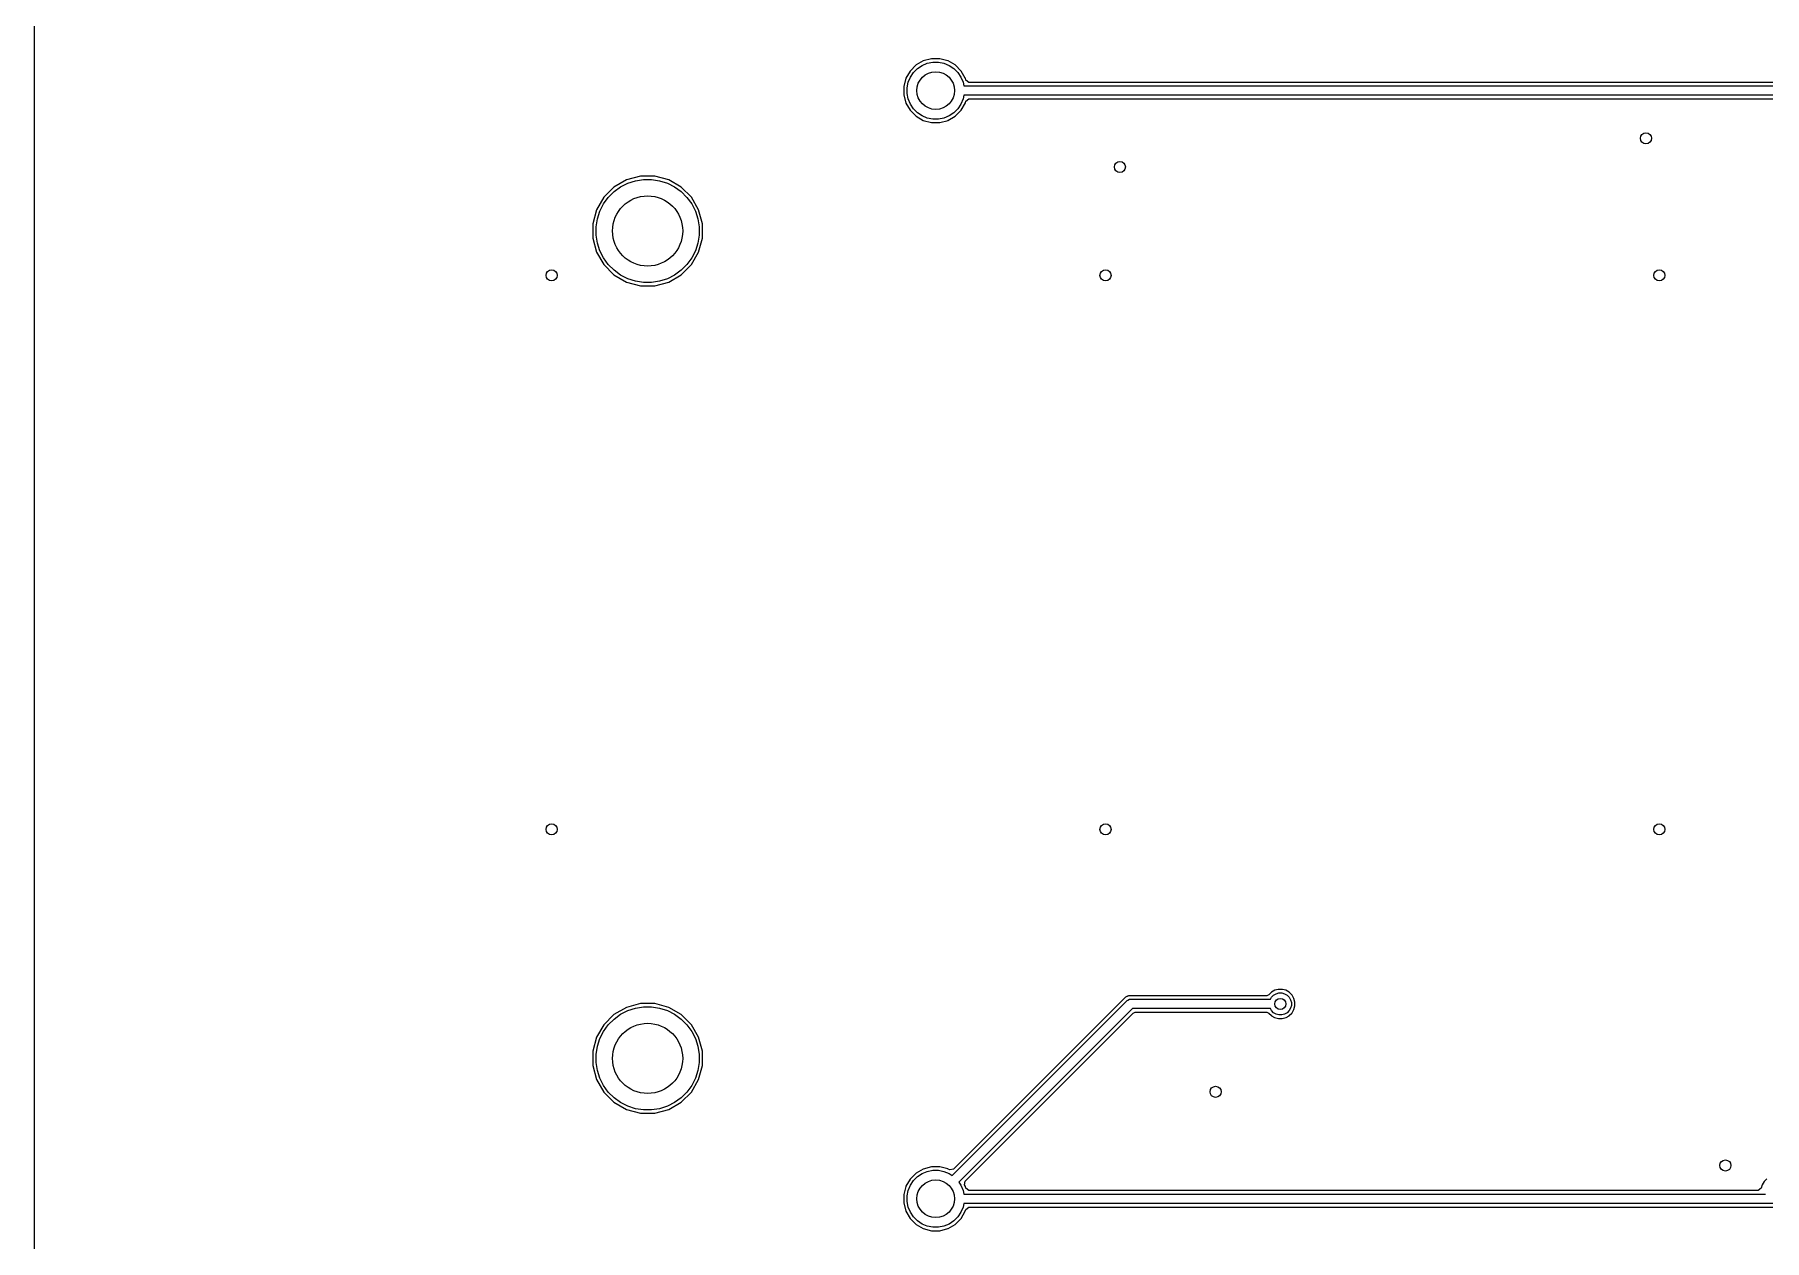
# Model space of a CAD drawing. Header units: inches. Extents: x 3.92 to 7.78, y -6.06 to -2.2.
# Drawn here: x 3.917 to 5.762, y -4.769 to -3.484 of the extents above; entities that cross this region are included whole.
import ezdxf

# ---------------------------------------------------------------- set-up
doc = ezdxf.new("R2010")
doc.units = ezdxf.units.IN
doc.header["$MEASUREMENT"] = 0
doc.layers.add('In1.Cu', color=91, linetype='CONTINUOUS', true_color=0x7fc87f)

msp = doc.modelspace()

# ---------------------------------------------------------------- linework, layer by layer
at = {"layer": 'In1.Cu', "linetype": 'CONTINUOUS'}
for p, q in [((3.9173, -3.5389), (3.9173, -3.3861)), ((4.8507, -3.5224), (4.8463, -3.53)), ((4.8571, -3.516), (4.8507, -3.5224)), ((4.8544, -3.5239), (4.8586, -3.5197)), ((4.8646, -3.5117), (4.8571, -3.516)), ((4.8586, -3.5197), (4.8636, -3.5164)), ((4.8636, -3.5164), (4.8691, -3.5141)), ((4.8648, -3.5116), (4.8646, -3.5117)), ((4.8736, -3.5093), (4.8648, -3.5116)), ((4.8691, -3.5141), (4.875, -3.5129)), ((4.8823, -3.5093), (4.8736, -3.5093)), ((4.875, -3.5129), (4.8809, -3.5129)), ((4.8809, -3.5129), (4.8868, -3.5141)), ((4.8911, -3.5116), (4.8823, -3.5093)), ((4.8868, -3.5141), (4.8923, -3.5164)), ((4.8913, -3.5117), (4.8911, -3.5116)), ((4.8988, -3.516), (4.8913, -3.5117)), ((4.8923, -3.5164), (4.8973, -3.5197)), ((4.8973, -3.5197), (4.9015, -3.5239)), ((4.9052, -3.5224), (4.8988, -3.516)), ((4.9096, -3.5301), (4.9052, -3.5224)), ((3.9173, -3.6853), (3.9173, -3.5389)), ((4.8462, -3.5302), (4.8439, -3.5389)), ((4.8439, -3.5389), (4.8439, -3.5477)), ((4.8463, -3.53), (4.8462, -3.5302)), ((4.8476, -3.5403), (4.8488, -3.5344)), ((4.8476, -3.5463), (4.8476, -3.5403)), ((4.8488, -3.5344), (4.851, -3.5289)), ((4.851, -3.5289), (4.8544, -3.5239)), ((4.9015, -3.5239), (4.9049, -3.5289)), ((4.9049, -3.5289), (4.9072, -3.5344)), ((4.9072, -3.5344), (4.9079, -3.5383)), ((4.9079, -3.5383), (4.916, -3.5383)), ((4.9097, -3.5302), (4.9096, -3.5301)), ((4.9101, -3.532), (4.9097, -3.5302)), ((4.9133, -3.5345), (4.9101, -3.532)), ((5.8837, -3.5345), (4.9133, -3.5345)), ((4.916, -3.5383), (5.8835, -3.5383)), ((4.8439, -3.5477), (4.8463, -3.5566)), ((4.8463, -3.5566), (4.8507, -3.5642)), ((4.8488, -3.5522), (4.8476, -3.5463)), ((4.851, -3.5577), (4.8488, -3.5522)), ((4.8544, -3.5627), (4.851, -3.5577)), ((4.9049, -3.5577), (4.9015, -3.5627)), ((4.9072, -3.5522), (4.9049, -3.5577)), ((4.9052, -3.5642), (4.9097, -3.5564)), ((4.9079, -3.5483), (4.9072, -3.5522)), ((4.916, -3.5483), (4.9079, -3.5483)), ((4.9097, -3.5564), (4.9101, -3.5547)), ((4.9101, -3.5547), (4.9133, -3.5521)), ((4.9133, -3.5521), (5.8786, -3.5521)), ((5.8814, -3.5483), (4.916, -3.5483)), ((4.8507, -3.5642), (4.8571, -3.5706)), ((4.8586, -3.5669), (4.8544, -3.5627)), ((4.8571, -3.5706), (4.8648, -3.575)), ((4.8636, -3.5702), (4.8586, -3.5669)), ((4.8691, -3.5725), (4.8636, -3.5702)), ((4.8648, -3.575), (4.8734, -3.5773)), ((4.875, -3.5737), (4.8691, -3.5725)), ((4.8734, -3.5773), (4.8825, -3.5773)), ((4.8809, -3.5737), (4.875, -3.5737)), ((4.8868, -3.5725), (4.8809, -3.5737)), ((4.8825, -3.5773), (4.8912, -3.575)), ((4.8923, -3.5702), (4.8868, -3.5725)), ((4.8911, -3.575), (4.8988, -3.5706)), ((4.8912, -3.575), (4.8911, -3.575)), ((4.8973, -3.5669), (4.8923, -3.5702)), ((4.9015, -3.5627), (4.8973, -3.5669)), ((4.8988, -3.5706), (4.9052, -3.5642)), ((4.535, -3.6462), (4.5241, -3.657)), ((4.529, -3.6571), (4.5351, -3.651)), ((4.5482, -3.6385), (4.535, -3.6462)), ((4.5351, -3.651), (4.5421, -3.6459)), ((4.5421, -3.6459), (4.5498, -3.642)), ((4.5632, -3.6344), (4.5482, -3.6385)), ((4.5498, -3.642), (4.558, -3.6393)), ((4.558, -3.6393), (4.5665, -3.638)), ((4.5785, -3.6344), (4.5632, -3.6344)), ((4.5665, -3.638), (4.5752, -3.638)), ((4.5752, -3.638), (4.5837, -3.6393)), ((4.5935, -3.6385), (4.5785, -3.6344)), ((4.5837, -3.6393), (4.592, -3.642)), ((4.592, -3.642), (4.5997, -3.6459)), ((4.6068, -3.6462), (4.5935, -3.6385)), ((4.5935, -3.6385), (4.5935, -3.6385)), ((4.5997, -3.6459), (4.6067, -3.651)), ((4.6067, -3.651), (4.6128, -3.6571)), ((4.6176, -3.657), (4.6068, -3.6462)), ((4.5241, -3.657), (4.5165, -3.6703)), ((4.5199, -3.6718), (4.5239, -3.6641)), ((4.5239, -3.6641), (4.529, -3.6571)), ((4.6128, -3.6571), (4.6179, -3.6641)), ((4.6253, -3.6703), (4.6176, -3.657)), ((4.6179, -3.6641), (4.6218, -3.6718)), ((3.9173, -4.2854), (3.9173, -3.6853)), ((4.5165, -3.6703), (4.5124, -3.6853)), ((4.5124, -3.6853), (4.5124, -3.7006)), ((4.5159, -3.6886), (4.5173, -3.68)), ((4.5173, -3.68), (4.5199, -3.6718)), ((4.6218, -3.6718), (4.6245, -3.68)), ((4.6245, -3.68), (4.6258, -3.6886)), ((4.6293, -3.6853), (4.6253, -3.6703)), ((4.6293, -3.7005), (4.6293, -3.6853)), ((4.5124, -3.7006), (4.5165, -3.7156)), ((4.5159, -3.6972), (4.5159, -3.6886)), ((4.5173, -3.7058), (4.5159, -3.6972)), ((4.5199, -3.714), (4.5173, -3.7058)), ((4.6245, -3.7058), (4.6218, -3.714)), ((4.6258, -3.6972), (4.6245, -3.7058)), ((4.6253, -3.7155), (4.6293, -3.7005)), ((4.6258, -3.6886), (4.6258, -3.6972)), ((4.5165, -3.7156), (4.5241, -3.7288)), ((4.5239, -3.7217), (4.5199, -3.714)), ((4.529, -3.7287), (4.5239, -3.7217)), ((4.6179, -3.7217), (4.6128, -3.7287)), ((4.6176, -3.7288), (4.6253, -3.7155)), ((4.6218, -3.714), (4.6179, -3.7217)), ((4.5241, -3.7288), (4.535, -3.7396)), ((4.5351, -3.7348), (4.529, -3.7287)), ((4.535, -3.7396), (4.5483, -3.7473)), ((4.5421, -3.7399), (4.5351, -3.7348)), ((4.5498, -3.7438), (4.5421, -3.7399)), ((4.5997, -3.7399), (4.592, -3.7438)), ((4.5935, -3.7473), (4.6068, -3.7396)), ((4.6067, -3.7348), (4.5997, -3.7399)), ((4.6128, -3.7287), (4.6067, -3.7348)), ((4.6068, -3.7396), (4.6176, -3.7288)), ((4.5483, -3.7473), (4.5633, -3.7513)), ((4.558, -3.7465), (4.5498, -3.7438)), ((4.5665, -3.7479), (4.558, -3.7465)), ((4.5633, -3.7513), (4.5785, -3.7513)), ((4.5752, -3.7479), (4.5665, -3.7479)), ((4.5837, -3.7465), (4.5752, -3.7479)), ((4.5785, -3.7513), (4.5935, -3.7473)), ((4.592, -3.7438), (4.5837, -3.7465)), ((4.5935, -3.7473), (4.5935, -3.7473)), ((3.9173, -4.4168), (3.9173, -4.2854)), ((3.9173, -4.5672), (3.9173, -4.4168)), ((4.5633, -4.5164), (4.5483, -4.5204)), ((4.5785, -4.5164), (4.5633, -4.5164)), ((4.5935, -4.5204), (4.5785, -4.5164)), ((5.0795, -4.5104), (4.8969, -4.693)), ((4.9013, -4.694), (5.0821, -4.5132)), ((5.0798, -4.5101), (5.0795, -4.5104)), ((5.08, -4.51), (5.0798, -4.5101)), ((5.0804, -4.5096), (5.08, -4.51)), ((5.0805, -4.5096), (5.0804, -4.5096)), ((5.0812, -4.5093), (5.0805, -4.5096)), ((5.0817, -4.5089), (5.0812, -4.5093)), ((5.0821, -4.5087), (5.0817, -4.5089)), ((5.0824, -4.5086), (5.0821, -4.5087)), ((5.0821, -4.5132), (5.0829, -4.5126)), ((5.0829, -4.5083), (5.0824, -4.5086)), ((5.0836, -4.5082), (5.0829, -4.5083)), ((5.0829, -4.5126), (5.0847, -4.5118)), ((5.0839, -4.5081), (5.0836, -4.5082)), ((5.0847, -4.508), (5.0839, -4.5081)), ((5.2309, -4.508), (5.0847, -4.508)), ((5.0847, -4.5118), (5.0856, -4.5117)), ((5.0847, -4.5118), (5.0847, -4.5118)), ((5.0856, -4.5117), (5.2348, -4.5117)), ((5.2331, -4.5071), (5.2309, -4.508)), ((5.236, -4.5043), (5.2331, -4.5071)), ((5.2348, -4.5117), (5.2361, -4.5095)), ((5.2396, -4.5022), (5.236, -4.5043)), ((5.2361, -4.5095), (5.2383, -4.5074)), ((5.2383, -4.5074), (5.2409, -4.5058)), ((5.2433, -4.5013), (5.2396, -4.5022)), ((5.2409, -4.5058), (5.2439, -4.505)), ((5.2476, -4.5013), (5.2433, -4.5013)), ((5.2439, -4.505), (5.247, -4.505)), ((5.247, -4.505), (5.25, -4.5058)), ((5.2513, -4.5022), (5.2476, -4.5013)), ((5.25, -4.5058), (5.2526, -4.5074)), ((5.2549, -4.5043), (5.2513, -4.5022)), ((5.2513, -4.5022), (5.2513, -4.5022)), ((5.2526, -4.5074), (5.2548, -4.5095)), ((5.2548, -4.5095), (5.2564, -4.5122)), ((5.255, -4.5043), (5.2549, -4.5043)), ((5.2577, -4.507), (5.255, -4.5043)), ((5.2564, -4.5122), (5.2572, -4.5152)), ((5.2572, -4.5183), (5.2564, -4.5213)), ((5.2572, -4.5152), (5.2572, -4.5183)), ((5.258, -4.5073), (5.2577, -4.507)), ((5.26, -4.5108), (5.258, -4.5073)), ((5.2609, -4.5147), (5.26, -4.5108)), ((5.2609, -4.5188), (5.2609, -4.5147)), ((4.535, -4.5281), (4.5241, -4.5389)), ((4.529, -4.539), (4.5351, -4.5329)), ((4.5483, -4.5204), (4.535, -4.5281)), ((4.5351, -4.5329), (4.5421, -4.5278)), ((4.5421, -4.5278), (4.5498, -4.5239)), ((4.5498, -4.5239), (4.558, -4.5212)), ((4.558, -4.5212), (4.5665, -4.5199)), ((4.5665, -4.5199), (4.5752, -4.5199)), ((4.5752, -4.5199), (4.5837, -4.5212)), ((4.5837, -4.5212), (4.592, -4.5239)), ((4.592, -4.5239), (4.5997, -4.5278)), ((4.6068, -4.5281), (4.5935, -4.5204)), ((4.5935, -4.5204), (4.5935, -4.5204)), ((4.5997, -4.5278), (4.6067, -4.5329)), ((4.6067, -4.5329), (4.6128, -4.539)), ((4.6176, -4.5389), (4.6068, -4.5281)), ((5.0877, -4.5217), (4.9084, -4.7011)), ((4.9114, -4.7034), (5.0884, -4.5265)), ((5.2348, -4.5217), (5.0877, -4.5217)), ((5.0884, -4.5265), (5.0906, -4.5256)), ((5.0906, -4.5256), (5.231, -4.5256)), ((5.231, -4.5256), (5.2331, -4.5264)), ((5.2331, -4.5264), (5.236, -4.5292)), ((5.2361, -4.5239), (5.2348, -4.5217)), ((5.236, -4.5292), (5.236, -4.5293)), ((5.236, -4.5293), (5.2394, -4.5311)), ((5.2383, -4.5261), (5.2361, -4.5239)), ((5.2409, -4.5276), (5.2383, -4.5261)), ((5.2394, -4.5311), (5.2435, -4.5322)), ((5.2439, -4.5284), (5.2409, -4.5276)), ((5.2435, -4.5322), (5.2474, -4.5322)), ((5.247, -4.5284), (5.2439, -4.5284)), ((5.25, -4.5276), (5.247, -4.5284)), ((5.2474, -4.5322), (5.2515, -4.5311)), ((5.2526, -4.5261), (5.25, -4.5276)), ((5.2515, -4.5311), (5.2549, -4.5293)), ((5.2548, -4.5239), (5.2526, -4.5261)), ((5.2564, -4.5213), (5.2548, -4.5239)), ((5.2549, -4.5293), (5.255, -4.5292)), ((5.255, -4.5292), (5.2577, -4.5265)), ((5.2577, -4.5265), (5.258, -4.5261)), ((5.258, -4.5261), (5.26, -4.5226)), ((5.26, -4.5226), (5.2609, -4.5188)), ((4.5165, -4.5522), (4.5124, -4.5672)), ((4.5241, -4.5389), (4.5165, -4.5522)), ((4.5173, -4.5619), (4.5199, -4.5537)), ((4.5199, -4.5537), (4.5239, -4.546)), ((4.5239, -4.546), (4.529, -4.539)), ((4.6128, -4.539), (4.6179, -4.546)), ((4.6253, -4.5522), (4.6176, -4.5389)), ((4.6179, -4.546), (4.6218, -4.5537)), ((4.6218, -4.5537), (4.6245, -4.5619)), ((4.6293, -4.5672), (4.6253, -4.5522)), ((3.9173, -4.72), (3.9173, -4.5672)), ((4.5124, -4.5672), (4.5124, -4.5824)), ((4.5159, -4.5705), (4.5173, -4.5619)), ((4.5159, -4.5791), (4.5159, -4.5705)), ((4.6245, -4.5619), (4.6258, -4.5705)), ((4.6258, -4.5705), (4.6258, -4.5791)), ((4.6293, -4.5824), (4.6293, -4.5672)), ((4.5124, -4.5824), (4.5165, -4.5974)), ((4.5173, -4.5877), (4.5159, -4.5791)), ((4.5199, -4.5959), (4.5173, -4.5877)), ((4.6245, -4.5877), (4.6218, -4.5959)), ((4.6258, -4.5791), (4.6245, -4.5877)), ((4.6253, -4.5974), (4.6293, -4.5824)), ((4.5165, -4.5974), (4.5241, -4.6107)), ((4.5239, -4.6036), (4.5199, -4.5959)), ((4.529, -4.6106), (4.5239, -4.6036)), ((4.6179, -4.6036), (4.6128, -4.6106)), ((4.6176, -4.6107), (4.6253, -4.5974)), ((4.6218, -4.5959), (4.6179, -4.6036)), ((4.5241, -4.6107), (4.535, -4.6215)), ((4.5351, -4.6167), (4.529, -4.6106)), ((4.535, -4.6215), (4.5482, -4.6292)), ((4.5421, -4.6218), (4.5351, -4.6167)), ((4.5498, -4.6257), (4.5421, -4.6218)), ((4.558, -4.6284), (4.5498, -4.6257)), ((4.5665, -4.6297), (4.558, -4.6284)), ((4.5837, -4.6284), (4.5752, -4.6297)), ((4.592, -4.6257), (4.5837, -4.6284)), ((4.5997, -4.6218), (4.592, -4.6257)), ((4.5935, -4.6292), (4.6068, -4.6215)), ((4.6067, -4.6167), (4.5997, -4.6218)), ((4.6128, -4.6106), (4.6067, -4.6167)), ((4.6068, -4.6215), (4.6176, -4.6107)), ((4.5482, -4.6292), (4.5632, -4.6333)), ((4.5632, -4.6333), (4.5785, -4.6333)), ((4.5752, -4.6297), (4.5665, -4.6297)), ((4.5785, -4.6333), (4.5935, -4.6292)), ((4.5935, -4.6292), (4.5935, -4.6292)), ((4.8571, -4.6971), (4.8507, -4.7035)), ((4.8544, -4.7051), (4.8586, -4.7008)), ((4.8648, -4.6927), (4.8571, -4.6971)), ((4.8586, -4.7008), (4.8636, -4.6975)), ((4.8636, -4.6975), (4.8691, -4.6952)), ((4.8734, -4.6904), (4.8648, -4.6927)), ((4.8691, -4.6952), (4.875, -4.694)), ((4.8825, -4.6904), (4.8734, -4.6904)), ((4.875, -4.694), (4.8809, -4.694)), ((4.8809, -4.694), (4.8868, -4.6952)), ((4.891, -4.6926), (4.8825, -4.6904)), ((4.8868, -4.6952), (4.8923, -4.6975)), ((4.8913, -4.6928), (4.891, -4.6926)), ((4.8931, -4.6937), (4.8913, -4.6928)), ((4.8923, -4.6975), (4.8956, -4.6997)), ((4.8969, -4.693), (4.8931, -4.6937)), ((4.8956, -4.6997), (4.9013, -4.694)), ((4.9013, -4.694), (4.9013, -4.694)), ((4.9084, -4.7011), (4.9027, -4.7068)), ((4.9084, -4.7011), (4.9084, -4.7011)), ((3.9173, -4.8664), (3.9173, -4.72)), ((4.8463, -4.7112), (4.8439, -4.72)), ((4.8439, -4.72), (4.8439, -4.7288)), ((4.8507, -4.7035), (4.8463, -4.7111)), ((4.8463, -4.7111), (4.8463, -4.7112)), ((4.8476, -4.7214), (4.8488, -4.7156)), ((4.8488, -4.7156), (4.851, -4.71)), ((4.851, -4.71), (4.8544, -4.7051)), ((4.9027, -4.7068), (4.9049, -4.71)), ((4.9049, -4.71), (4.9072, -4.7156)), ((4.9072, -4.7156), (4.9079, -4.7194)), ((4.9079, -4.7194), (4.916, -4.7194)), ((4.9087, -4.7095), (4.9093, -4.7056)), ((4.9097, -4.7112), (4.9087, -4.7095)), ((4.9093, -4.7056), (4.9111, -4.7038)), ((4.9101, -4.713), (4.9097, -4.7112)), ((4.9133, -4.7156), (4.9101, -4.713)), ((4.9111, -4.7038), (4.9114, -4.7034)), ((5.755, -4.7156), (4.9133, -4.7156)), ((4.916, -4.7194), (5.7626, -4.7194)), ((5.7581, -4.7132), (5.755, -4.7156)), ((5.7592, -4.7095), (5.7581, -4.7132)), ((5.7612, -4.7059), (5.7592, -4.7094)), ((5.7592, -4.7094), (5.7592, -4.7095)), ((5.7641, -4.703), (5.7612, -4.7059)), ((4.8439, -4.7288), (4.8463, -4.7376)), ((4.8463, -4.7376), (4.8463, -4.7377)), ((4.8463, -4.7377), (4.8507, -4.7453)), ((4.8476, -4.7274), (4.8476, -4.7214)), ((4.8488, -4.7333), (4.8476, -4.7274)), ((4.851, -4.7388), (4.8488, -4.7333)), ((4.8544, -4.7438), (4.851, -4.7388)), ((4.9049, -4.7388), (4.9015, -4.7438)), ((4.9072, -4.7333), (4.9049, -4.7388)), ((4.9052, -4.7453), (4.9096, -4.7376)), ((4.9079, -4.7294), (4.9072, -4.7333)), ((4.916, -4.7294), (4.9079, -4.7294)), ((4.9096, -4.7376), (4.9101, -4.7357)), ((4.9101, -4.7357), (4.9133, -4.7332)), ((4.9133, -4.7332), (5.7728, -4.7332)), ((5.7736, -4.7294), (4.916, -4.7294)), ((4.8507, -4.7453), (4.8571, -4.7517)), ((4.8586, -4.748), (4.8544, -4.7438)), ((4.8571, -4.7517), (4.8646, -4.7561)), ((4.8636, -4.7513), (4.8586, -4.748)), ((4.8691, -4.7536), (4.8636, -4.7513)), ((4.8646, -4.7561), (4.8648, -4.7561)), ((4.8648, -4.7561), (4.8736, -4.7585)), ((4.875, -4.7548), (4.8691, -4.7536)), ((4.8809, -4.7548), (4.875, -4.7548)), ((4.8868, -4.7536), (4.8809, -4.7548)), ((4.8823, -4.7585), (4.8911, -4.7561)), ((4.8923, -4.7513), (4.8868, -4.7536)), ((4.8911, -4.7561), (4.8913, -4.7561)), ((4.8913, -4.7561), (4.8988, -4.7517)), ((4.8973, -4.748), (4.8923, -4.7513)), ((4.9015, -4.7438), (4.8973, -4.748)), ((4.8988, -4.7517), (4.9052, -4.7453)), ((4.8736, -4.7585), (4.8823, -4.7585))]:
    msp.add_line(p, q, dxfattribs=at)
at = {"layer": 'In1.Cu'}
for centre, radius in [((4.878, -3.5433), 0.0201), ((4.878, -3.5433), 0.0201), ((5.6352, -3.5941), 0.00591), ((5.6352, -3.5941), 0.00591), ((5.0744, -3.6247), 0.00591), ((5.0744, -3.6247), 0.00591), ((4.5709, -3.6929), 0.0374), ((4.5709, -3.6929), 0.0374), ((4.4685, -3.7402), 0.00591), ((4.4685, -3.7402), 0.00591), ((5.0591, -3.7402), 0.00591), ((5.0591, -3.7402), 0.00591), ((5.6496, -3.7402), 0.00591), ((5.6496, -3.7402), 0.00591), ((4.4685, -4.3307), 0.00591), ((4.4685, -4.3307), 0.00591), ((5.0591, -4.3307), 0.00591), ((5.0591, -4.3307), 0.00591), ((5.6496, -4.3307), 0.00591), ((5.6496, -4.3307), 0.00591), ((5.2455, -4.5167), 0.00591), ((5.2455, -4.5167), 0.00591), ((4.5709, -4.5748), 0.0374), ((4.5709, -4.5748), 0.0374), ((5.1764, -4.6104), 0.00591), ((5.1764, -4.6104), 0.00591), ((5.72, -4.6889), 0.00591), ((5.72, -4.6889), 0.00591), ((4.878, -4.7244), 0.0201), ((4.878, -4.7244), 0.0201)]:
    msp.add_circle(centre, radius, dxfattribs=at)

doc.saveas('drawing.dxf')
